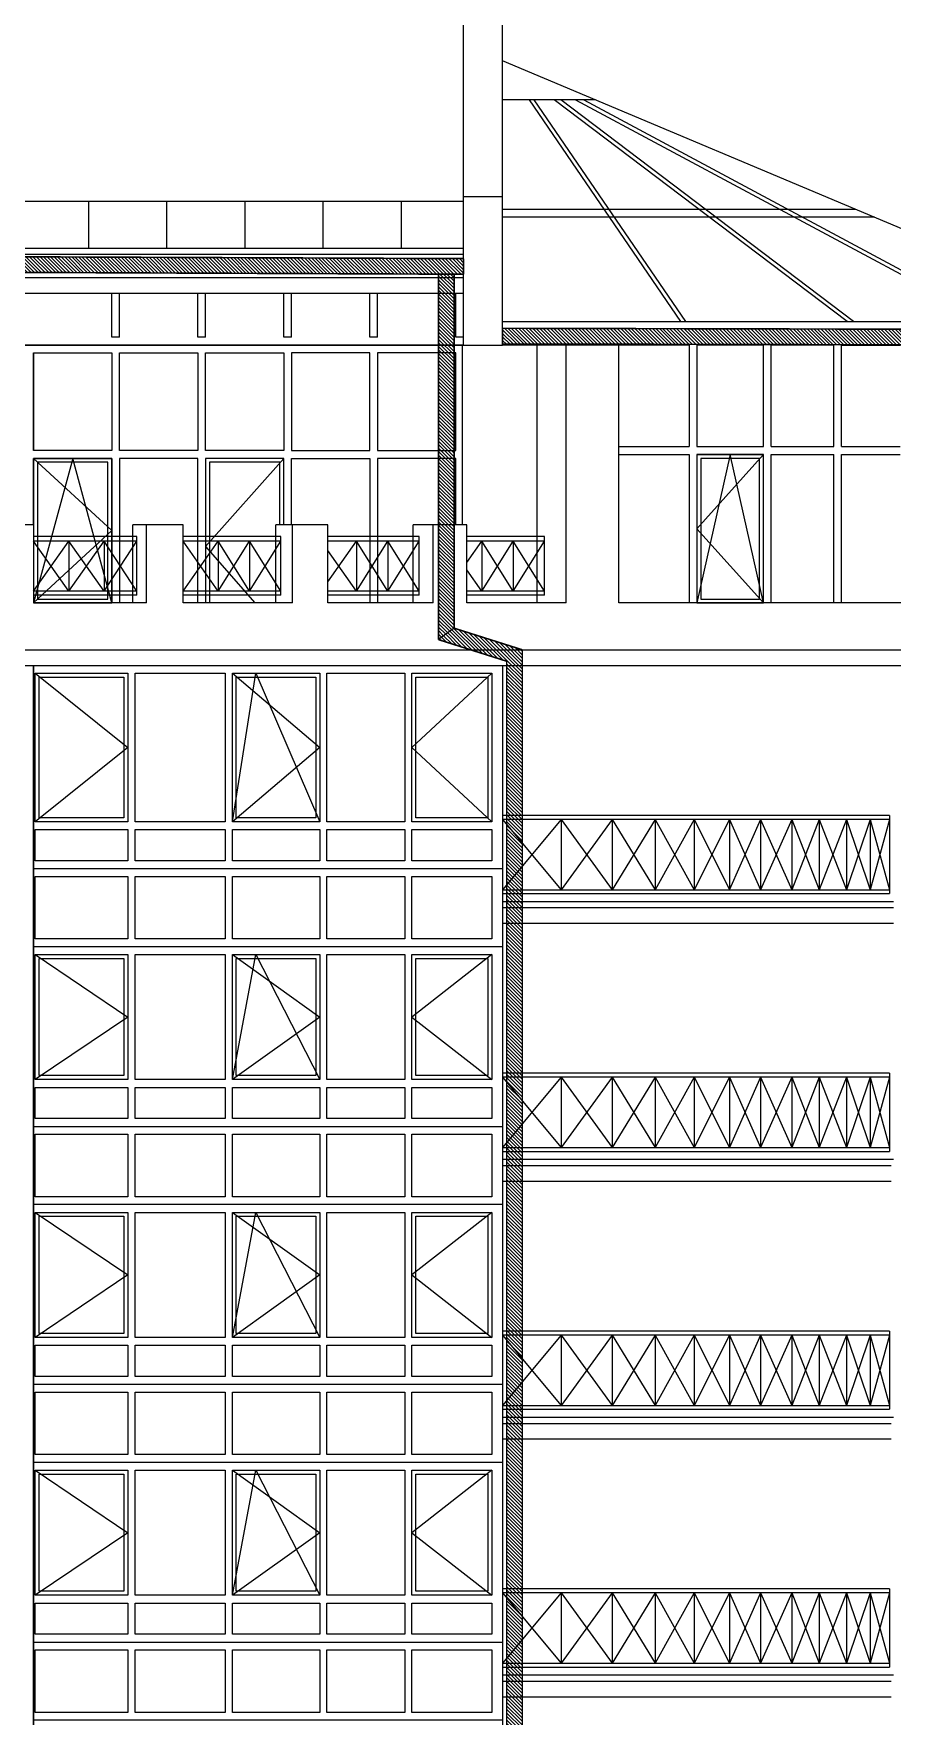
# Model space of a CAD drawing. Header units: inches. Extents: x -634 to 3638, y -6930911 to 5552.
# Drawn here: x 1497.06 to 1508.52, y 3508.77 to 3531.26 of the extents above; entities that cross this region are included whole.
import ezdxf

# ---------------------------------------------------------------- set-up
doc = ezdxf.new("R2010")
doc.units = ezdxf.units.IN
doc.header["$MEASUREMENT"] = 0
doc.linetypes.add('DASHED2', pattern=[9.525, 6.35, -3.175])
for name, color, linetype in [('ALUC', 202, 'Continuous'), ('OGRAJDENIYE', 255, 'Continuous'), ('Okno', 150, 'Continuous'), ('WALL', 243, 'Continuous')]:
    doc.layers.add(name, color=color, linetype=linetype)
doc.layers.add('ELEV', color=134, linetype='Continuous', lineweight=18)
doc.layers.add('WALL_1', color=11, linetype='Continuous', lineweight=15)
pattern_1 = [(135, (1624.855094, 3366.524892), (0.023439284, 0.023439284), [])]

msp = doc.modelspace()

# ---------------------------------------------------------------- hatches: boundary and pattern name
at = {"layer": 'ELEV', "linetype": 'Continuous'}
h = msp.add_hatch(dxfattribs=at)
h.set_pattern_fill('ANSI31', color=256, scale=0.01044, style=0)
h.set_pattern_definition([(45, (1262.311104, 3366.587935), (-0.02343928418428, 0.02343928418428), [])])
edge = h.paths.add_edge_path()
edge.add_ellipse((1445.78234, 3471.96182), major_axis=(0, 6932302.83262), ratio=0.00000001506, start_angle=89.999976115149, end_angle=270.000023884851)
edge.add_line((1445.67794, 3474.85168), (1445.67794, 3528.48347))
edge.add_line((1445.67794, 3528.48347), (1445.88675, 3528.48347))
edge.add_line((1445.88675, 3528.48347), (1445.88675, 3474.85168))
h = msp.add_hatch(dxfattribs=at)
h.set_pattern_fill('ANSI31', color=256, scale=0.01044, angle=180, style=0)
h.set_pattern_definition(pattern_1)
h.paths.add_polyline_path([(1488.59791, 3528.09981), (1488.59877, 3528.30862), (1502.79767, 3528.24996), (1502.79767, 3528.04116), (1502.6706, 3528.04168), (1502.46179, 3528.04254)])
h = msp.add_hatch(dxfattribs=at)
h.set_pattern_fill('ANSI31', color=256, scale=0.01044, angle=180, style=0)
h.set_pattern_definition(pattern_1)
h.paths.add_polyline_path([(1502.46179, 3523.15923), (1502.6706, 3523.31207), (1502.6706, 3528.04168), (1502.46179, 3528.04254)])
h = msp.add_hatch(dxfattribs=at)
h.set_pattern_fill('ANSI31', color=256, scale=0.01044, angle=180, style=0)
h.set_pattern_definition(pattern_1)
h.paths.add_polyline_path([(1503.31923, 3527.10966), (1503.31968, 3527.31846), (1511.8107, 3527.30002), (1511.81025, 3527.09121)])
h = msp.add_hatch(dxfattribs=at)
h.set_pattern_fill('ANSI31', color=256, scale=0.01044, angle=180, style=0)
h.set_pattern_definition(pattern_1)
h.paths.add_polyline_path([(1502.46179, 3523.15923), (1503.37319, 3522.87027), (1503.37319, 3474.78864), (1503.58199, 3474.78864), (1503.58199, 3523.02312), (1502.6706, 3523.31207)])

# ---------------------------------------------------------------- linework, layer by layer
at = {"layer": 'ALUC', "color": 7, "linetype": 'Continuous'}
for p, q in [((1503.31968, 3527.09486), (1503.31968, 3535.27405)), ((1502.79767, 3527.09486), (1502.79767, 3532.58667)), ((1502.79767, 3529.08084), (1503.31968, 3529.08084)), ((1488.59877, 3528.30862), (1502.79767, 3528.30862)), ((1488.07675, 3527.09486), (1503.31968, 3527.09486))]:
    msp.add_line(p, q, dxfattribs=at)
at = {"layer": 'ALUC', "color": 7}
for p, q in [((1502.79767, 3527.99285), (1490.68684, 3527.99285)), ((1502.79767, 3527.78404), (1490.68684, 3527.78404)), ((1498.09947, 3527.19926), (1498.09947, 3527.78404)), ((1498.20388, 3527.19926), (1498.20388, 3527.78404)), ((1499.24791, 3527.19926), (1499.24791, 3527.78404)), ((1499.35232, 3527.19926), (1499.35232, 3527.78404)), ((1500.39635, 3527.19926), (1500.39635, 3527.78404)), ((1500.50076, 3527.19926), (1500.50076, 3527.78404)), ((1501.54479, 3527.19926), (1501.54479, 3527.78404)), ((1501.6492, 3527.19926), (1501.6492, 3527.78404)), ((1502.69323, 3527.19926), (1502.69323, 3527.78404)), ((1502.79764, 3527.19926), (1502.79764, 3527.78404)), ((1498.20388, 3527.19926), (1498.09947, 3527.19926)), ((1499.35232, 3527.19926), (1499.24791, 3527.19926)), ((1500.50076, 3527.19926), (1500.39635, 3527.19926)), ((1501.6492, 3527.19926), (1501.54479, 3527.19926)), ((1502.79764, 3527.19926), (1502.69323, 3527.19926))]:
    msp.add_line(p, q, dxfattribs=at)
at = {"layer": 'ELEV', "linetype": 'Continuous'}
msp.add_line((1502.6706, 3523.31207), (1502.46179, 3523.15923), dxfattribs=at)
at = {"layer": 'ELEV', "linetype": 'Continuous', "flags": 128}
for points in [[(1502.79767, 3528.24996, 0.02088, 0.02088, 0), (1488.59877, 3528.30862, 0, 0, 0)], [(1502.79767, 3528.24996, 0.02088, 0.02088, 0), (1502.79767, 3528.04116, 0.02088, 0.02088, 0)], [(1502.79767, 3528.04116, 0.02088, 0.02088, 0), (1488.59791, 3528.09981, 0, 0, 0)], [(1502.46179, 3528.04341, 0.02088, 0.02088, 0), (1502.46179, 3523.15923, 0.02088, 0.02088, 0)], [(1502.6706, 3528.04432, 0.02088, 0.02088, 0), (1502.6706, 3523.31207, 0, 0, 0)], [(1503.31968, 3527.31846, 0.02088, 0.02088, 0), (1503.31923, 3527.10966, 0.02088, 0.02088, 0)], [(1503.31968, 3527.31846, 0.02088, 0.02088, 0), (1511.8107, 3527.30002, 0.02088, 0.02088, 0)], [(1503.31923, 3527.10966, 0.02088, 0.02088, 0), (1511.81025, 3527.09121, 0.02088, 0.02088, 0)], [(1502.6706, 3523.31207, 0.02088, 0.02088, 0), (1503.58199, 3523.02312, 0.02088, 0.02088, 0)], [(1502.46179, 3523.15923, 0.02088, 0.02088, 0), (1503.37319, 3522.87027, 0, 0, 0)], [(1503.58199, 3523.02312, 0.02088, 0.02088, 0), (1503.58199, 3474.78864, 0, 0, 0)], [(1503.37319, 3522.87027, 0.02088, 0.02088, 0), (1503.37319, 3474.78864, 0, 0, 0)]]:
    msp.add_lwpolyline(points, format="xyseb", dxfattribs=at)
at = {"layer": 'OGRAJDENIYE', "color": 7, "linetype": 'Continuous'}
for p, q in [((1502.79767, 3529.01219), (1488.59877, 3529.01219)), ((1497.78629, 3529.01219), (1497.78629, 3528.38577)), ((1498.83033, 3529.01219), (1498.83033, 3528.38577)), ((1499.87436, 3529.01219), (1499.87436, 3528.38577)), ((1500.9184, 3529.01219), (1500.9184, 3528.38577)), ((1501.96244, 3529.01219), (1501.96244, 3528.38577)), ((1502.79767, 3528.38577), (1488.59877, 3528.38577)), ((1498.43359, 3524.53697), (1497.05547, 3524.53697)), ((1498.43359, 3524.47433), (1497.05547, 3524.47433)), ((1497.52528, 3523.80615), (1497.05547, 3524.47433)), ((1497.05547, 3523.80615), (1497.52528, 3524.47433)), ((1497.52528, 3524.47433), (1497.52528, 3523.80615)), ((1497.9951, 3523.80615), (1497.52528, 3524.47433)), ((1497.52528, 3523.80615), (1497.9951, 3524.47433)), ((1497.9951, 3524.47433), (1497.9951, 3523.80615)), ((1498.43359, 3523.80615), (1497.9951, 3524.47433)), ((1497.9951, 3523.80615), (1498.43359, 3524.47433)), ((1498.43359, 3523.75394), (1498.43359, 3524.53697)), ((1500.35659, 3524.53697), (1499.05155, 3524.53697)), ((1500.35659, 3524.47433), (1499.05155, 3524.47433)), ((1499.52136, 3523.80615), (1499.05155, 3524.47433)), ((1499.05155, 3523.80615), (1499.52136, 3524.47433)), ((1499.52136, 3524.47433), (1499.52136, 3523.80615)), ((1499.93898, 3523.80615), (1499.52136, 3524.47433)), ((1499.52136, 3523.80615), (1499.93898, 3524.47433)), ((1499.93898, 3524.47433), (1499.93898, 3523.80615)), ((1500.35659, 3523.80615), (1499.93898, 3524.47433)), ((1499.93898, 3523.80615), (1500.35659, 3524.47433)), ((1500.35659, 3523.75394), (1500.35659, 3524.53697)), ((1502.2026, 3524.53697), (1500.98659, 3524.53697)), ((1502.2026, 3524.47433), (1500.98659, 3524.47433)), ((1500.98659, 3523.93278), (1501.36737, 3524.47433)), ((1501.36737, 3523.80615), (1500.98659, 3524.3477)), ((1501.36737, 3524.47433), (1501.36737, 3523.80615)), ((1501.78498, 3523.80615), (1501.36737, 3524.47433)), ((1501.36737, 3523.80615), (1501.78498, 3524.47433)), ((1501.78498, 3524.47433), (1501.78498, 3523.80615)), ((1502.2026, 3523.80615), (1501.78498, 3524.47433)), ((1501.78498, 3523.80615), (1502.2026, 3524.47433)), ((1502.2026, 3523.75394), (1502.2026, 3524.53697)), ((1503.877, 3524.53697), (1502.84081, 3524.53697)), ((1503.877, 3524.47433), (1502.84081, 3524.47433)), ((1502.84081, 3524.18853), (1503.04177, 3524.47433)), ((1503.04177, 3524.47433), (1503.04177, 3523.80615)), ((1503.45938, 3523.80615), (1503.04177, 3524.47433)), ((1503.04177, 3523.80615), (1503.45938, 3524.47433)), ((1503.45938, 3524.47433), (1503.45938, 3523.80615)), ((1503.877, 3523.80615), (1503.45938, 3524.47433)), ((1503.45938, 3523.80615), (1503.877, 3524.47433)), ((1503.877, 3523.75394), (1503.877, 3524.53697)), ((1503.04177, 3523.80615), (1502.84081, 3524.09195)), ((1498.43359, 3523.80615), (1497.05547, 3523.80615)), ((1498.43359, 3523.75394), (1497.05547, 3523.75394)), ((1500.35659, 3523.80615), (1499.05155, 3523.80615)), ((1500.35659, 3523.75394), (1499.05155, 3523.75394)), ((1502.2026, 3523.80615), (1500.98659, 3523.80615)), ((1502.2026, 3523.75394), (1500.98659, 3523.75394)), ((1503.877, 3523.80615), (1502.84081, 3523.80615)), ((1503.877, 3523.75394), (1502.84081, 3523.75394))]:
    msp.add_line(p, q, dxfattribs=at)
at = {"layer": 'OGRAJDENIYE', "color": 7}
for p, q in [((1508.48766, 3520.80976), (1503.31968, 3520.80976)), ((1508.48766, 3520.75756), (1503.31968, 3520.75756)), ((1504.10271, 3520.75756), (1503.31968, 3519.81793)), ((1503.31968, 3520.75756), (1504.10271, 3519.81793)), ((1504.10271, 3520.75756), (1504.10271, 3519.81793)), ((1504.78133, 3520.75756), (1504.10271, 3519.81793)), ((1504.10271, 3520.75756), (1504.78133, 3519.81793)), ((1504.78133, 3520.75756), (1504.78133, 3519.81793)), ((1504.78133, 3520.75756), (1505.35555, 3519.81793)), ((1505.35557, 3520.75754), (1504.78133, 3519.81793)), ((1505.35555, 3520.75756), (1505.35555, 3519.81793)), ((1505.87757, 3520.75756), (1505.35555, 3519.81793)), ((1505.35555, 3520.75756), (1505.87757, 3519.81793)), ((1505.87757, 3520.75756), (1505.87757, 3519.81793)), ((1506.34739, 3520.75756), (1505.87757, 3519.81793)), ((1505.87757, 3520.75756), (1506.34757, 3519.8185)), ((1506.34739, 3520.75756), (1506.34739, 3519.81793)), ((1506.765, 3520.75756), (1506.34739, 3519.8181)), ((1506.34739, 3520.75756), (1506.765, 3519.81793)), ((1506.765, 3520.75756), (1506.765, 3519.81793)), ((1507.18262, 3520.75756), (1506.765, 3519.81793)), ((1506.765, 3520.75756), (1507.18262, 3519.81793)), ((1507.18262, 3520.75756), (1507.18262, 3519.81793)), ((1507.54803, 3520.75756), (1507.18262, 3519.81793)), ((1507.18262, 3520.75756), (1507.54803, 3519.81793)), ((1507.54803, 3520.75756), (1507.54803, 3519.81793)), ((1507.91344, 3520.75756), (1507.54803, 3519.81793)), ((1507.54803, 3520.75756), (1507.91344, 3519.81793)), ((1507.91344, 3520.75756), (1507.91344, 3519.82606)), ((1508.22665, 3520.75756), (1507.91344, 3519.81793)), ((1507.91344, 3520.75756), (1508.22665, 3519.81793)), ((1508.22665, 3520.75756), (1508.22665, 3519.81793)), ((1508.48766, 3520.75756), (1508.22665, 3519.81793)), ((1508.22665, 3520.75756), (1508.48766, 3519.81793)), ((1508.48766, 3520.80976), (1508.48766, 3519.76573)), ((1503.31968, 3519.81793), (1508.48766, 3519.81793)), ((1503.31968, 3519.76573), (1508.48766, 3519.76573)), ((1508.48766, 3517.36444), (1503.31968, 3517.36444)), ((1508.48766, 3517.36444), (1508.48766, 3516.32041)), ((1508.48766, 3517.31224), (1503.31968, 3517.31224)), ((1504.10271, 3517.31224), (1503.31968, 3516.37261)), ((1503.31968, 3517.31224), (1504.10271, 3516.37261)), ((1504.10271, 3517.31224), (1504.10271, 3516.37261)), ((1504.78133, 3517.31224), (1504.10271, 3516.37261)), ((1504.10271, 3517.31224), (1504.78133, 3516.37261)), ((1504.78133, 3517.31224), (1504.78133, 3516.37261)), ((1504.78133, 3517.31224), (1505.35555, 3516.37261)), ((1505.35557, 3517.31222), (1504.78133, 3516.37261)), ((1505.35555, 3517.31224), (1505.35555, 3516.37261)), ((1505.87757, 3517.31224), (1505.35555, 3516.37261)), ((1505.35555, 3517.31224), (1505.87757, 3516.37261)), ((1505.87757, 3517.31224), (1505.87757, 3516.37261)), ((1506.34739, 3517.31224), (1505.87757, 3516.37261)), ((1505.87757, 3517.31224), (1506.34757, 3516.37318)), ((1506.34739, 3517.31224), (1506.34739, 3516.37261)), ((1506.765, 3517.31224), (1506.34739, 3516.37278)), ((1506.34739, 3517.31224), (1506.765, 3516.37261)), ((1506.765, 3517.31224), (1506.765, 3516.37261)), ((1507.18262, 3517.31224), (1506.765, 3516.37261)), ((1506.765, 3517.31224), (1507.18262, 3516.37261)), ((1507.18262, 3517.31224), (1507.18262, 3516.37261)), ((1507.54803, 3517.31224), (1507.18262, 3516.37261)), ((1507.18262, 3517.31224), (1507.54803, 3516.37261)), ((1507.54803, 3517.31224), (1507.54803, 3516.37261)), ((1507.91344, 3517.31224), (1507.54803, 3516.37261)), ((1507.54803, 3517.31224), (1507.91344, 3516.37261)), ((1507.91344, 3517.31224), (1507.91344, 3516.38074)), ((1508.22665, 3517.31224), (1507.91344, 3516.37261)), ((1507.91344, 3517.31224), (1508.22665, 3516.37261)), ((1508.22665, 3517.31224), (1508.22665, 3516.37261)), ((1508.48766, 3517.31224), (1508.22665, 3516.37261)), ((1508.22665, 3517.31224), (1508.48766, 3516.37261)), ((1503.31968, 3516.37261), (1508.48766, 3516.37261)), ((1503.31968, 3516.32041), (1508.48766, 3516.32041)), ((1508.48766, 3513.91912), (1503.31968, 3513.91912)), ((1508.48766, 3513.86692), (1503.31968, 3513.86692)), ((1504.10271, 3513.86692), (1503.31968, 3512.92729)), ((1503.31968, 3513.86692), (1504.10271, 3512.92729)), ((1504.10271, 3513.86692), (1504.10271, 3512.92729)), ((1504.78133, 3513.86692), (1504.10271, 3512.92729)), ((1504.10271, 3513.86692), (1504.78133, 3512.92729)), ((1504.78133, 3513.86692), (1504.78133, 3512.92729)), ((1504.78133, 3513.86692), (1505.35555, 3512.92729)), ((1505.35557, 3513.8669), (1504.78133, 3512.92729)), ((1505.35555, 3513.86692), (1505.35555, 3512.92729)), ((1505.87757, 3513.86692), (1505.35555, 3512.92729)), ((1505.35555, 3513.86692), (1505.87757, 3512.92729)), ((1505.87757, 3513.86692), (1505.87757, 3512.92729)), ((1506.34739, 3513.86692), (1505.87757, 3512.92729)), ((1505.87757, 3513.86692), (1506.34757, 3512.92786)), ((1506.34739, 3513.86692), (1506.34739, 3512.92729)), ((1506.765, 3513.86692), (1506.34739, 3512.92746)), ((1506.34739, 3513.86692), (1506.765, 3512.92729)), ((1506.765, 3513.86692), (1506.765, 3512.92729)), ((1507.18262, 3513.86692), (1506.765, 3512.92729)), ((1506.765, 3513.86692), (1507.18262, 3512.92729)), ((1507.18262, 3513.86692), (1507.18262, 3512.92729)), ((1507.54803, 3513.86692), (1507.18262, 3512.92729)), ((1507.18262, 3513.86692), (1507.54803, 3512.92729)), ((1507.54803, 3513.86692), (1507.54803, 3512.92729)), ((1507.91344, 3513.86692), (1507.54803, 3512.92729)), ((1507.54803, 3513.86692), (1507.91344, 3512.92729)), ((1507.91344, 3513.86692), (1507.91344, 3512.93542)), ((1508.22665, 3513.86692), (1507.91344, 3512.92729)), ((1507.91344, 3513.86692), (1508.22665, 3512.92729)), ((1508.22665, 3513.86692), (1508.22665, 3512.92729)), ((1508.48766, 3513.86692), (1508.22665, 3512.92729)), ((1508.22665, 3513.86692), (1508.48766, 3512.92729)), ((1508.48766, 3513.91912), (1508.48766, 3512.87509)), ((1503.31968, 3512.92729), (1508.48766, 3512.92729)), ((1503.31968, 3512.87509), (1508.48766, 3512.87509)), ((1508.48766, 3510.4738), (1503.31968, 3510.4738)), ((1508.48766, 3510.4216), (1503.31968, 3510.4216)), ((1504.10271, 3510.4216), (1503.31968, 3509.48197)), ((1503.31968, 3510.4216), (1504.10271, 3509.48197)), ((1504.10271, 3510.4216), (1504.10271, 3509.48197)), ((1504.78133, 3510.4216), (1504.10271, 3509.48197)), ((1504.10271, 3510.4216), (1504.78133, 3509.48197)), ((1504.78133, 3510.4216), (1504.78133, 3509.48197)), ((1504.78133, 3510.4216), (1505.35555, 3509.48197)), ((1505.35557, 3510.42158), (1504.78133, 3509.48197)), ((1505.35555, 3510.4216), (1505.35555, 3509.48197)), ((1505.87757, 3510.4216), (1505.35555, 3509.48197)), ((1505.35555, 3510.4216), (1505.87757, 3509.48197)), ((1505.87757, 3510.4216), (1505.87757, 3509.48197)), ((1506.34739, 3510.4216), (1505.87757, 3509.48197)), ((1505.87757, 3510.4216), (1506.34757, 3509.48254)), ((1506.34739, 3510.4216), (1506.34739, 3509.48197)), ((1506.765, 3510.4216), (1506.34739, 3509.48214)), ((1506.34739, 3510.4216), (1506.765, 3509.48197)), ((1506.765, 3510.4216), (1506.765, 3509.48197)), ((1507.18262, 3510.4216), (1506.765, 3509.48197)), ((1506.765, 3510.4216), (1507.18262, 3509.48197)), ((1507.18262, 3510.4216), (1507.18262, 3509.48197)), ((1507.54803, 3510.4216), (1507.18262, 3509.48197)), ((1507.18262, 3510.4216), (1507.54803, 3509.48197)), ((1507.54803, 3510.4216), (1507.54803, 3509.48197)), ((1507.91344, 3510.4216), (1507.54803, 3509.48197)), ((1507.54803, 3510.4216), (1507.91344, 3509.48197)), ((1507.91344, 3510.4216), (1507.91344, 3509.4901)), ((1508.22665, 3510.4216), (1507.91344, 3509.48197)), ((1507.91344, 3510.4216), (1508.22665, 3509.48197)), ((1508.22665, 3510.4216), (1508.22665, 3509.48197)), ((1508.48766, 3510.4216), (1508.22665, 3509.48197)), ((1508.22665, 3510.4216), (1508.48766, 3509.48197)), ((1508.48766, 3510.4738), (1508.48766, 3509.42977)), ((1503.31968, 3509.48197), (1508.48766, 3509.48197)), ((1503.31968, 3509.42977), (1508.48766, 3509.42977))]:
    msp.add_line(p, q, dxfattribs=at)
at = {"layer": 'Okno', "color": 7, "linetype": 'Continuous'}
for p, q in [((1511.60236, 3527.40807), (1503.31968, 3530.89154)), ((1504.56089, 3530.36952), (1503.31968, 3530.36952)), ((1505.70128, 3527.40807), (1503.67658, 3530.36952)), ((1505.76451, 3527.40807), (1503.73981, 3530.36952)), ((1507.9194, 3527.40807), (1504.00898, 3530.36952)), ((1508.00587, 3527.40807), (1504.09544, 3530.36952)), ((1504.29382, 3530.36952), (1509.8202, 3527.40807)), ((1504.40434, 3530.36952), (1509.93072, 3527.40807)), ((1508.03627, 3528.90787), (1503.31968, 3528.90787)), ((1508.28451, 3528.80347), (1503.31968, 3528.80347)), ((1503.31968, 3527.40807), (1511.60236, 3527.40807)), ((1502.69326, 3527.09486), (1490.68684, 3527.09486)), ((1502.79767, 3527.09486), (1490.68684, 3527.09486)), ((1505.81084, 3527.09486), (1504.87121, 3527.09486)), ((1505.81084, 3527.09486), (1505.81084, 3525.73761)), ((1506.80268, 3527.09486), (1505.91525, 3527.09486)), ((1505.91525, 3527.09486), (1505.91525, 3525.73761)), ((1506.80268, 3525.73761), (1506.80268, 3527.09486)), ((1507.74231, 3527.09486), (1506.90708, 3527.09486)), ((1506.90708, 3525.73761), (1506.90708, 3527.09486)), ((1507.74231, 3525.73761), (1507.74231, 3527.09486)), ((1507.84671, 3527.09486), (1508.62974, 3527.09486)), ((1507.84671, 3525.73761), (1507.84671, 3527.09486)), ((1497.05547, 3526.99046), (1497.05547, 3525.68541)), ((1504.87121, 3525.73761), (1505.81084, 3525.73761)), ((1505.91525, 3525.73761), (1506.80268, 3525.73761)), ((1506.90708, 3525.73761), (1507.74231, 3525.73761)), ((1507.84671, 3525.73761), (1508.62974, 3525.73761)), ((1504.87121, 3525.63321), (1505.81084, 3525.63321)), ((1505.81084, 3525.63321), (1505.81084, 3523.64954)), ((1505.91525, 3525.63321), (1505.91525, 3523.64954)), ((1505.91525, 3525.63321), (1506.80268, 3525.63321)), ((1506.80268, 3523.64954), (1506.80268, 3525.63321)), ((1506.90708, 3525.63321), (1507.74231, 3525.63321)), ((1506.90708, 3523.64954), (1506.90708, 3525.63321)), ((1507.74231, 3523.64954), (1507.74231, 3525.63321)), ((1507.84671, 3523.64954), (1507.84671, 3525.63321)), ((1507.84671, 3525.63321), (1508.62974, 3525.63321))]:
    msp.add_line(p, q, dxfattribs=at)
at = {"layer": 'Okno', "color": 7, "linetype": 'DASHED2', "ltscale": 0.4}
for p, q in [((1497.05547, 3525.58101), (1498.0995, 3524.61527)), ((1497.57748, 3525.58101), (1497.05547, 3523.64954)), ((1498.0995, 3523.64954), (1497.57748, 3525.58101)), ((1500.39638, 3525.58101), (1499.35235, 3524.4037)), ((1506.80268, 3525.63321), (1505.91525, 3524.64138)), ((1506.35896, 3525.63321), (1505.91525, 3523.64954)), ((1506.80268, 3523.64954), (1506.35896, 3525.63321)), ((1498.0995, 3524.61527), (1497.05547, 3523.64954)), ((1505.91525, 3524.64138), (1506.80268, 3523.64954)), ((1499.35235, 3524.4037), (1500.00911, 3523.64954)), ((1497.07747, 3522.70991), (1498.31415, 3521.71807)), ((1499.71, 3522.70991), (1500.87667, 3521.71807)), ((1499.71, 3520.72624), (1500.02178, 3522.70991)), ((1500.02178, 3522.70991), (1500.87667, 3520.72624)), ((1503.17549, 3522.70991), (1502.10667, 3521.71807)), ((1498.31415, 3521.71807), (1497.07747, 3520.72624)), ((1500.87667, 3521.71807), (1499.71, 3520.72624)), ((1502.10667, 3521.71807), (1503.17549, 3520.72624)), ((1497.07747, 3518.95138), (1498.31415, 3518.11615)), ((1499.71, 3517.28092), (1500.02178, 3518.95138)), ((1499.71, 3518.95138), (1500.87667, 3518.11615)), ((1500.02178, 3518.95138), (1500.87667, 3517.28092)), ((1503.17549, 3518.95138), (1502.10667, 3518.11615)), ((1498.31415, 3518.11615), (1497.07747, 3517.28092)), ((1500.87667, 3518.11615), (1499.71, 3517.28092)), ((1502.10667, 3518.11615), (1503.17549, 3517.28092)), ((1497.07747, 3515.50606), (1498.31415, 3514.67083)), ((1499.71, 3513.8356), (1500.02178, 3515.50606)), ((1499.71, 3515.50606), (1500.87667, 3514.67083)), ((1500.02178, 3515.50606), (1500.87667, 3513.8356)), ((1503.17549, 3515.50606), (1502.10667, 3514.67083)), ((1498.31415, 3514.67083), (1497.07747, 3513.8356)), ((1500.87667, 3514.67083), (1499.71, 3513.8356)), ((1502.10667, 3514.67083), (1503.17549, 3513.8356)), ((1497.07747, 3512.06074), (1498.31415, 3511.22551)), ((1499.71, 3510.39028), (1500.02178, 3512.06074)), ((1499.71, 3512.06074), (1500.87667, 3511.22551)), ((1500.02178, 3512.06074), (1500.87667, 3510.39028)), ((1503.17549, 3512.06074), (1502.10667, 3511.22551)), ((1498.31415, 3511.22551), (1497.07747, 3510.39028)), ((1500.87667, 3511.22551), (1499.71, 3510.39028)), ((1502.10667, 3511.22551), (1503.17549, 3510.39028))]:
    msp.add_line(p, q, dxfattribs=at)
at = {"layer": 'Okno', "color": 7}
for points in [[(1490.68684, 3524.69358), (1490.68684, 3527.09486), (1502.77673, 3527.09486), (1502.77673, 3524.69358)], [(1497.05547, 3524.69358), (1497.05547, 3525.58101), (1498.0995, 3525.58101), (1498.0995, 3523.64954)], [(1499.24794, 3523.64954), (1499.24794, 3525.58101), (1498.20391, 3525.58101), (1498.20391, 3523.64954)], [(1500.39638, 3524.69358), (1500.39638, 3525.58101), (1499.35235, 3525.58101), (1499.35235, 3523.64954)], [(1500.34418, 3524.69358), (1500.34418, 3525.52881), (1500.34418, 3525.52881), (1499.40455, 3525.52881), (1499.40455, 3523.64954)], [(1500.50079, 3524.69358), (1500.50079, 3525.58101), (1501.54482, 3525.58101), (1501.54482, 3523.64954)], [(1502.69326, 3524.69358), (1502.69326, 3525.58101), (1501.64923, 3525.58101), (1501.64923, 3523.64954)], [(1503.31968, 3519.05578), (1497.05547, 3519.05578), (1497.05547, 3520.09982), (1503.31968, 3520.09982)], [(1503.31968, 3515.61046), (1497.05547, 3515.61046), (1497.05547, 3516.6545), (1503.31968, 3516.6545)], [(1503.31968, 3512.16514), (1497.05547, 3512.16514), (1497.05547, 3513.20918), (1503.31968, 3513.20918)], [(1503.31968, 3508.71982), (1497.05547, 3508.71982), (1497.05547, 3509.76386), (1503.31968, 3509.76386)]]:
    msp.add_lwpolyline(points, dxfattribs=at)
for points in [[(1497.05547, 3526.99046), (1498.0995, 3526.99046), (1498.0995, 3525.68541), (1497.05547, 3525.68541)], [(1498.20391, 3526.99046), (1499.24794, 3526.99046), (1499.24794, 3525.68541), (1498.20391, 3525.68541)], [(1499.35235, 3526.99046), (1500.39638, 3526.99046), (1500.39638, 3525.68541), (1499.35235, 3525.68541)], [(1501.54482, 3526.99046), (1500.50079, 3526.99046), (1500.50079, 3525.68541), (1501.54482, 3525.68541)], [(1502.69326, 3526.99046), (1501.64923, 3526.99046), (1501.64923, 3525.68541), (1502.69326, 3525.68541)], [(1497.07747, 3522.70991), (1498.31415, 3522.70991), (1498.31415, 3520.72624), (1497.07747, 3520.72624)], [(1497.12967, 3522.65771), (1498.26195, 3522.65771), (1498.26195, 3520.77844), (1497.12967, 3520.77844), (1497.12967, 3522.65771)], [(1498.41271, 3522.70991), (1499.61335, 3522.70991), (1499.61335, 3520.72624), (1498.41271, 3520.72624)], [(1499.71, 3522.70991), (1500.87667, 3522.70991), (1500.87667, 3520.72624), (1499.71, 3520.72624)], [(1499.7622, 3522.65771), (1500.82447, 3522.65771), (1500.82447, 3520.77844), (1499.7622, 3520.77844), (1499.7622, 3522.65771)], [(1500.9706, 3522.70991), (1502.01464, 3522.70991), (1502.01464, 3520.72624), (1500.9706, 3520.72624)], [(1502.10667, 3522.70991), (1503.17549, 3522.70991), (1503.17549, 3520.72624), (1502.10667, 3520.72624)], [(1502.15887, 3522.65771), (1503.12329, 3522.65771), (1503.12329, 3520.77844), (1502.15887, 3520.77844), (1502.15887, 3522.65771)], [(1497.07747, 3520.62184), (1498.31415, 3520.62184), (1498.31415, 3520.20422), (1497.07747, 3520.20422)], [(1498.41271, 3520.62184), (1499.61335, 3520.62184), (1499.61335, 3520.20422), (1498.41271, 3520.20422)], [(1499.71, 3520.62184), (1500.87667, 3520.62184), (1500.87667, 3520.20422), (1499.71, 3520.20422)], [(1500.9706, 3520.62184), (1502.01464, 3520.62184), (1502.01464, 3520.20422), (1500.9706, 3520.20422)], [(1502.10667, 3520.62184), (1503.17549, 3520.62184), (1503.17549, 3520.20422), (1502.10667, 3520.20422)], [(1497.07747, 3519.99541), (1498.31415, 3519.99541), (1498.31415, 3519.16018), (1497.07747, 3519.16018)], [(1498.41271, 3519.99541), (1499.61335, 3519.99541), (1499.61335, 3519.16018), (1498.41271, 3519.16018)], [(1499.71, 3519.99541), (1500.87667, 3519.99541), (1500.87667, 3519.16018), (1499.71, 3519.16018)], [(1500.9706, 3519.99541), (1502.01464, 3519.99541), (1502.01464, 3519.16018), (1500.9706, 3519.16018)], [(1502.10667, 3519.99541), (1503.17549, 3519.99541), (1503.17549, 3519.16018), (1502.10667, 3519.16018)], [(1497.07747, 3518.95138), (1498.31415, 3518.95138), (1498.31415, 3517.28092), (1497.07747, 3517.28092)], [(1498.41271, 3518.95138), (1499.61335, 3518.95138), (1499.61335, 3517.28092), (1498.41271, 3517.28092)], [(1499.71, 3518.95138), (1500.87667, 3518.95138), (1500.87667, 3517.28092), (1499.71, 3517.28092)], [(1500.9706, 3518.95138), (1502.01464, 3518.95138), (1502.01464, 3517.28092), (1500.9706, 3517.28092)], [(1502.10667, 3518.95138), (1503.17549, 3518.95138), (1503.17549, 3517.28092), (1502.10667, 3517.28092)], [(1497.12967, 3518.89918), (1498.26195, 3518.89918), (1498.26195, 3517.33312), (1497.12967, 3517.33312), (1497.12967, 3518.89918)], [(1499.7622, 3518.89918), (1500.82447, 3518.89918), (1500.82447, 3517.33312), (1499.7622, 3517.33312), (1499.7622, 3518.89918)], [(1502.15887, 3518.89918), (1503.12329, 3518.89918), (1503.12329, 3517.33312), (1502.15887, 3517.33312), (1502.15887, 3518.89918)], [(1497.07747, 3517.17652), (1498.31415, 3517.17652), (1498.31415, 3516.7589), (1497.07747, 3516.7589)], [(1498.41271, 3517.17652), (1499.61335, 3517.17652), (1499.61335, 3516.7589), (1498.41271, 3516.7589)], [(1499.71, 3517.17652), (1500.87667, 3517.17652), (1500.87667, 3516.7589), (1499.71, 3516.7589)], [(1500.9706, 3517.17652), (1502.01464, 3517.17652), (1502.01464, 3516.7589), (1500.9706, 3516.7589)], [(1502.10667, 3517.17652), (1503.17549, 3517.17652), (1503.17549, 3516.7589), (1502.10667, 3516.7589)], [(1497.07747, 3516.55009), (1498.31415, 3516.55009), (1498.31415, 3515.71486), (1497.07747, 3515.71486)], [(1498.41271, 3516.55009), (1499.61335, 3516.55009), (1499.61335, 3515.71486), (1498.41271, 3515.71486)], [(1499.71, 3516.55009), (1500.87667, 3516.55009), (1500.87667, 3515.71486), (1499.71, 3515.71486)], [(1500.9706, 3516.55009), (1502.01464, 3516.55009), (1502.01464, 3515.71486), (1500.9706, 3515.71486)], [(1502.10667, 3516.55009), (1503.17549, 3516.55009), (1503.17549, 3515.71486), (1502.10667, 3515.71486)], [(1497.07747, 3515.50606), (1498.31415, 3515.50606), (1498.31415, 3513.8356), (1497.07747, 3513.8356)], [(1497.12967, 3515.45386), (1498.26195, 3515.45386), (1498.26195, 3513.8878), (1497.12967, 3513.8878), (1497.12967, 3515.45386)], [(1498.41271, 3515.50606), (1499.61335, 3515.50606), (1499.61335, 3513.8356), (1498.41271, 3513.8356)], [(1499.71, 3515.50606), (1500.87667, 3515.50606), (1500.87667, 3513.8356), (1499.71, 3513.8356)], [(1499.7622, 3515.45386), (1500.82447, 3515.45386), (1500.82447, 3513.8878), (1499.7622, 3513.8878), (1499.7622, 3515.45386)], [(1500.9706, 3515.50606), (1502.01464, 3515.50606), (1502.01464, 3513.8356), (1500.9706, 3513.8356)], [(1502.10667, 3515.50606), (1503.17549, 3515.50606), (1503.17549, 3513.8356), (1502.10667, 3513.8356)], [(1502.15887, 3515.45386), (1503.12329, 3515.45386), (1503.12329, 3513.8878), (1502.15887, 3513.8878), (1502.15887, 3515.45386)], [(1497.07747, 3513.7312), (1498.31415, 3513.7312), (1498.31415, 3513.31358), (1497.07747, 3513.31358)], [(1498.41271, 3513.7312), (1499.61335, 3513.7312), (1499.61335, 3513.31358), (1498.41271, 3513.31358)], [(1499.71, 3513.7312), (1500.87667, 3513.7312), (1500.87667, 3513.31358), (1499.71, 3513.31358)], [(1500.9706, 3513.7312), (1502.01464, 3513.7312), (1502.01464, 3513.31358), (1500.9706, 3513.31358)], [(1502.10667, 3513.7312), (1503.17549, 3513.7312), (1503.17549, 3513.31358), (1502.10667, 3513.31358)], [(1497.07747, 3513.10477), (1498.31415, 3513.10477), (1498.31415, 3512.26955), (1497.07747, 3512.26955)], [(1498.41271, 3513.10477), (1499.61335, 3513.10477), (1499.61335, 3512.26955), (1498.41271, 3512.26955)], [(1499.71, 3513.10477), (1500.87667, 3513.10477), (1500.87667, 3512.26955), (1499.71, 3512.26955)], [(1500.9706, 3513.10477), (1502.01464, 3513.10477), (1502.01464, 3512.26955), (1500.9706, 3512.26955)], [(1502.10667, 3513.10477), (1503.17549, 3513.10477), (1503.17549, 3512.26955), (1502.10667, 3512.26955)], [(1497.07747, 3512.06074), (1498.31415, 3512.06074), (1498.31415, 3510.39028), (1497.07747, 3510.39028)], [(1497.12967, 3512.00854), (1498.26195, 3512.00854), (1498.26195, 3510.44248), (1497.12967, 3510.44248), (1497.12967, 3512.00854)], [(1498.41271, 3512.06074), (1499.61335, 3512.06074), (1499.61335, 3510.39028), (1498.41271, 3510.39028)], [(1499.71, 3512.06074), (1500.87667, 3512.06074), (1500.87667, 3510.39028), (1499.71, 3510.39028)], [(1499.7622, 3512.00854), (1500.82447, 3512.00854), (1500.82447, 3510.44248), (1499.7622, 3510.44248), (1499.7622, 3512.00854)], [(1500.9706, 3512.06074), (1502.01464, 3512.06074), (1502.01464, 3510.39028), (1500.9706, 3510.39028)], [(1502.10667, 3512.06074), (1503.17549, 3512.06074), (1503.17549, 3510.39028), (1502.10667, 3510.39028)], [(1502.15887, 3512.00854), (1503.12329, 3512.00854), (1503.12329, 3510.44248), (1502.15887, 3510.44248), (1502.15887, 3512.00854)], [(1497.07747, 3510.28588), (1498.31415, 3510.28588), (1498.31415, 3509.86826), (1497.07747, 3509.86826)], [(1498.41271, 3510.28588), (1499.61335, 3510.28588), (1499.61335, 3509.86826), (1498.41271, 3509.86826)], [(1499.71, 3510.28588), (1500.87667, 3510.28588), (1500.87667, 3509.86826), (1499.71, 3509.86826)], [(1500.9706, 3510.28588), (1502.01464, 3510.28588), (1502.01464, 3509.86826), (1500.9706, 3509.86826)], [(1502.10667, 3510.28588), (1503.17549, 3510.28588), (1503.17549, 3509.86826), (1502.10667, 3509.86826)], [(1497.07747, 3509.65945), (1498.31415, 3509.65945), (1498.31415, 3508.82423), (1497.07747, 3508.82423)], [(1498.41271, 3509.65945), (1499.61335, 3509.65945), (1499.61335, 3508.82423), (1498.41271, 3508.82423)], [(1499.71, 3509.65945), (1500.87667, 3509.65945), (1500.87667, 3508.82423), (1499.71, 3508.82423)], [(1500.9706, 3509.65945), (1502.01464, 3509.65945), (1502.01464, 3508.82423), (1500.9706, 3508.82423)], [(1502.10667, 3509.65945), (1503.17549, 3509.65945), (1503.17549, 3508.82423), (1502.10667, 3508.82423)]]:
    msp.add_lwpolyline(points, close=True, dxfattribs=at)
at = {"layer": 'Okno', "color": 7, "linetype": 'Continuous'}
for points in [[(1498.0995, 3525.58101), (1497.05547, 3525.58101), (1497.05547, 3523.64954), (1498.0995, 3523.64954)], [(1498.0473, 3525.52881), (1497.10767, 3525.52881), (1497.10767, 3523.70174), (1498.0473, 3523.70174), (1498.0473, 3525.52881)], [(1506.80268, 3525.63321), (1505.91525, 3525.63321), (1505.91525, 3523.64954), (1506.80268, 3523.64954)], [(1506.75048, 3525.58101), (1505.96745, 3525.58101), (1505.96745, 3523.70174), (1506.75048, 3523.70174), (1506.75048, 3525.58101)], [(1497.05547, 3522.81431), (1503.31968, 3522.81431), (1503.31968, 3475.31066), (1497.05547, 3475.31066)]]:
    msp.add_lwpolyline(points, close=True, dxfattribs=at)
at = {"layer": 'WALL', "color": 7, "linetype": 'Continuous'}
for p, q in [((1504.87121, 3527.09486), (1503.31968, 3527.09486)), ((1503.78038, 3523.64954), (1503.78038, 3527.09486)), ((1504.16989, 3523.64954), (1504.16989, 3527.09486)), ((1504.87121, 3523.64954), (1504.87121, 3527.09486)), ((1497.05547, 3524.69358), (1496.53345, 3524.69358)), ((1497.05547, 3524.69358), (1497.05547, 3523.64954)), ((1499.05155, 3524.69358), (1498.37928, 3524.69358)), ((1498.37928, 3523.64954), (1498.37928, 3524.69358)), ((1498.56258, 3523.64954), (1498.56258, 3524.69358)), ((1499.05155, 3523.64954), (1499.05155, 3524.69358)), ((1500.98659, 3524.69358), (1500.29014, 3524.69358)), ((1500.29014, 3523.64954), (1500.29014, 3524.69358)), ((1500.51476, 3523.64954), (1500.51476, 3524.69358)), ((1500.98659, 3523.64954), (1500.98659, 3524.69358)), ((1502.84081, 3524.69358), (1502.12545, 3524.69358)), ((1502.12545, 3523.64954), (1502.12545, 3524.69358)), ((1502.39089, 3523.64954), (1502.39089, 3524.69358)), ((1502.84081, 3523.64954), (1502.84081, 3524.69358)), ((1498.56258, 3523.64954), (1497.05547, 3523.64954)), ((1500.51476, 3523.64954), (1499.05155, 3523.64954)), ((1502.39089, 3523.64954), (1500.98659, 3523.64954)), ((1504.16989, 3523.64954), (1502.84081, 3523.64954)), ((1513.2379, 3523.64954), (1504.87121, 3523.64954)), ((1497.05547, 3522.81431), (1497.05547, 3474.78864)), ((1503.31968, 3522.81431), (1503.31968, 3474.78864)), ((1503.31968, 3522.81431), (1503.31968, 3474.78864))]:
    msp.add_line(p, q, dxfattribs=at)
at = {"layer": 'WALL_1', "color": 7, "linetype": 'Continuous'}
for p, q in [((1490.16483, 3523.02312), (1517.41459, 3523.02312)), ((1486.51071, 3522.81431), (1517.41459, 3522.81431)), ((1503.31968, 3519.66132), (1508.53987, 3519.66132)), ((1503.31968, 3519.5778), (1508.53987, 3519.5778)), ((1503.31968, 3519.36899), (1508.53987, 3519.36899)), ((1503.31968, 3516.216), (1508.53987, 3516.216)), ((1503.31968, 3516.13248), (1508.50923, 3516.13248)), ((1503.31968, 3515.92367), (1508.50923, 3515.92367)), ((1503.31968, 3512.77068), (1508.53987, 3512.77068)), ((1503.31968, 3512.68716), (1508.50923, 3512.68716)), ((1503.31968, 3512.47835), (1508.50923, 3512.47835)), ((1503.31968, 3509.32536), (1508.53987, 3509.32536)), ((1503.31968, 3509.24184), (1508.50923, 3509.24184)), ((1503.31968, 3509.03303), (1508.50923, 3509.03303))]:
    msp.add_line(p, q, dxfattribs=at)

doc.saveas('drawing.dxf')
